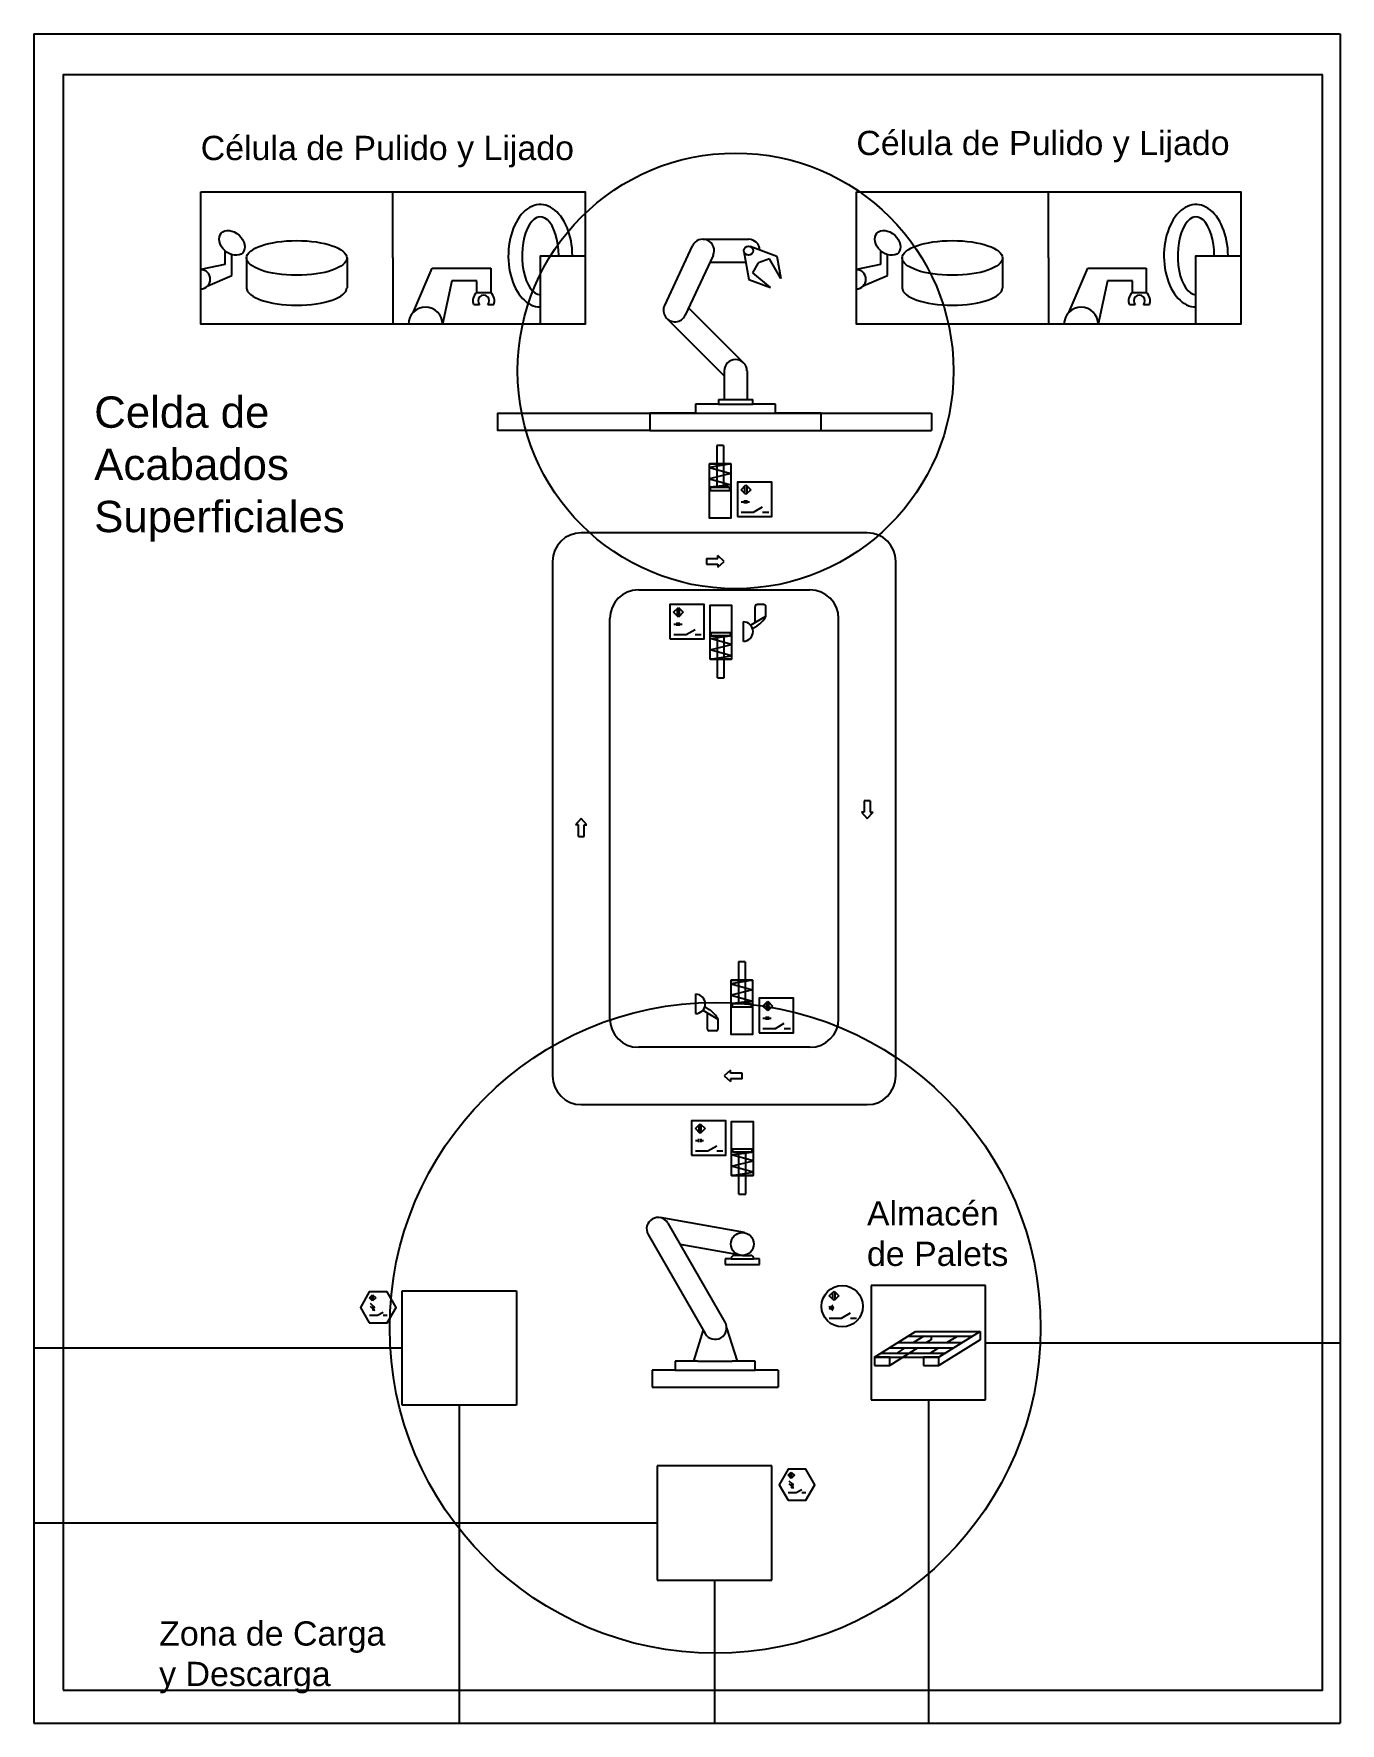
# Model space of a CAD drawing. Header units: millimetres. Extents: x 9085 to 17477, y 9946 to 20804.
import ezdxf

# ---------------------------------------------------------------- set-up
doc = ezdxf.new("R2010")
doc.units = ezdxf.units.MM
for name, color, linetype in [('Almacenaje', 80, 'Continuous'), ('Celdas', 200, 'Continuous'), ('Maquina', 82, 'Continuous'), ('Radio', 10, 'Continuous'), ('Robots', 80, 'Continuous'), ('Sensores', 211, 'Continuous'), ('Texto2', 7, 'Continuous'), ('TrayectAGV', 140, 'Continuous')]:
    doc.layers.add(name, color=color, linetype=linetype)
doc.styles.get("Standard").update_dxf_attribs({"font": 'arial.ttf'})

msp = doc.modelspace()

# ---------------------------------------------------------------- linework, layer by layer
at = {"layer": 'Almacenaje'}
for p, q in [((11451, 11990), (11451, 12725)), ((11451, 12725), (12186, 12725)), ((12186, 12725), (12186, 11990)), ((14464, 12759), (14464, 12024)), ((15199, 12759), (14464, 12759)), ((15199, 12024), (15199, 12759)), ((14486, 12298), (14750, 12463)), ((14637, 12392), (15050, 12392)), ((14703, 12434), (15117, 12434)), ((14803, 12434), (14736, 12392)), ((14750, 12463), (14849, 12463)), ((14849, 12411), (14819, 12392)), ((14849, 12463), (15064, 12463)), ((14849, 12434), (14849, 12411)), ((15164, 12463), (14899, 12298)), ((15164, 12411), (14899, 12246)), ((14951, 12392), (15018, 12434)), ((15064, 12463), (15164, 12463)), ((15164, 12463), (15164, 12411)), ((14486, 12298), (14585, 12298)), ((14486, 12298), (14486, 12246)), ((14529, 12325), (14943, 12325)), ((14581, 12358), (14995, 12358)), ((14764, 12358), (14585, 12246)), ((14585, 12298), (14899, 12298)), ((14681, 12358), (14629, 12325)), ((14800, 12298), (14899, 12298)), ((14800, 12298), (14800, 12246)), ((14844, 12325), (14896, 12358)), ((12186, 11990), (11451, 11990)), ((14464, 12024), (15199, 12024)), ((13090, 11600), (13090, 10865)), ((13825, 11600), (13090, 11600)), ((13825, 10865), (13825, 11600)), ((13090, 10865), (13825, 10865))]:
    msp.add_line(p, q, dxfattribs=at)
for points in [[(14486, 12246), (14585, 12246), (14585, 12298), (14486, 12298)], [(14800, 12246), (14899, 12246), (14899, 12298), (14800, 12298)]]:
    msp.add_lwpolyline(points, close=True, dxfattribs=at)
at = {"layer": 'Celdas'}
msp.add_lwpolyline([(9273, 10159), (17363, 10159), (17363, 20539), (9273, 20539)], close=True, dxfattribs=at)
at = {"layer": 'Maquina'}
for p, q in [((11391, 19363), (11391, 19789)), ((15603, 19363), (15603, 19789)), ((10313, 19411), (10313, 19321)), ((10358, 19251), (10358, 19384)), ((10452, 19363), (10452, 19171)), ((11097, 19363), (11097, 19171)), ((11391, 19363), (11391, 18937)), ((14525, 19411), (14525, 19321)), ((14570, 19251), (14570, 19384)), ((14664, 19363), (14664, 19171)), ((15308, 19363), (15308, 19171)), ((15603, 19363), (15603, 18937)), ((10313, 19321), (10157, 19288)), ((10202, 19184), (10358, 19251)), ((11525, 19016), (11645, 19297)), ((11645, 19297), (12020, 19297)), ((12020, 19297), (12020, 19141)), ((14525, 19321), (14369, 19288)), ((14413, 19184), (14570, 19251)), ((15737, 19016), (15857, 19297)), ((15857, 19297), (16231, 19297)), ((16231, 19297), (16231, 19141)), ((11770, 19216), (11711, 18937)), ((11931, 19216), (11770, 19216)), ((11931, 19141), (11931, 19216)), ((11931, 19141), (12020, 19141)), ((15982, 19216), (15923, 18937)), ((16143, 19216), (15982, 19216)), ((16143, 19141), (16143, 19216)), ((16143, 19141), (16231, 19141)), ((11906, 19088), (11906, 19088)), ((11906, 19088), (11906, 19088)), ((11911, 19063), (11949, 19063)), ((11939, 19088), (11939, 19088)), ((11939, 19088), (11939, 19088)), ((11939, 19088), (11939, 19088)), ((12001, 19063), (12040, 19063)), ((12011, 19088), (12012, 19088)), ((12011, 19088), (12012, 19088)), ((16118, 19088), (16118, 19088)), ((16118, 19088), (16118, 19088)), ((16123, 19063), (16161, 19063)), ((16151, 19088), (16151, 19088)), ((16151, 19088), (16151, 19088)), ((16151, 19088), (16151, 19088)), ((16213, 19063), (16252, 19063)), ((16223, 19088), (16223, 19088)), ((16223, 19088), (16224, 19088)), ((14439, 17597), (12602, 17597)), ((12418, 17413), (12418, 14106)), ((14623, 14106), (14623, 17413)), ((14071, 17229), (12969, 17229)), ((12785, 14474), (12785, 17046)), ((14255, 14474), (14255, 17046)), ((14071, 14290), (12969, 14290)), ((12602, 13923), (14439, 13923))]:
    msp.add_line(p, q, dxfattribs=at)
for points in [[(10157, 19789), (12626, 19789), (12626, 18937), (10157, 18937)], [(14369, 19789), (16838, 19789), (16838, 18937), (14369, 18937)]]:
    msp.add_lwpolyline(points, close=True, dxfattribs=at)
for points in [[(12339, 18937), (12339, 19377), (12626, 19377)], [(16551, 18937), (16551, 19377), (16838, 19377)]]:
    msp.add_lwpolyline(points, dxfattribs=at)
for centre, radius, start, end in [((10157, 19226), 61.7, 270, 90), ((14369, 19226), 61.7, 270, 90), ((11975, 19088), 69.2, 129.5881, 201.2684), ((11975, 19088), 36.2, 315.8815, 224.1185), ((11975, 19088), 69.2, 338.7316, 50.4119), ((16187, 19088), 69.2, 129.5881, 201.2684), ((16187, 19088), 36.2, 315.8815, 224.1185), ((16187, 19088), 69.2, 338.7316, 50.4119), ((11601, 18937), 110, 0, 180), ((11975, 19113), 44.1, 325.008, 325.3048), ((15813, 18937), 110, 0, 180), ((16187, 19113), 44.1, 325.008, 325.3048), ((12602, 17413), 184, 90, 180), ((14439, 17413), 184, 0, 90), ((12969, 17046), 184, 90, 180), ((14071, 17046), 184, 0, 90), ((12969, 14474), 184, 180, 270), ((14071, 14474), 184, 270, 0), ((12602, 14106), 184, 180, 270), ((14439, 14106), 184, 270, 0)]:
    msp.add_arc(centre, radius, start, end, dxfattribs=at)
for centre, major_axis, ratio, start_param, end_param in [((12339, 19377), (0, 329), 0.626099, 4.712389, 9.424778), ((16551, 19377), (0, 329), 0.626099, 4.712389, 9.424778), ((12339, 19377), (0, 250), 0.470588, 4.712389, 9.424778), ((16551, 19377), (0, 250), 0.470588, 4.712389, 9.424778), ((10774, 19171), (322, 0), 0.346019, 3.141593, 6.283185), ((14986, 19171), (322, 0), 0.346019, 3.141593, 6.283185)]:
    msp.add_ellipse(centre, major_axis=major_axis, ratio=ratio, start_param=start_param, end_param=end_param, dxfattribs=at)
for centre, major_axis, ratio in [((10358, 19460), (68.9, -63.2), 0.715924), ((14570, 19460), (68.9, -63.2), 0.715924), ((10774, 19363), (322, 0), 0.346019), ((14986, 19363), (322, 0), 0.346019)]:
    msp.add_ellipse(centre, major_axis=major_axis, ratio=ratio, dxfattribs=at)
at = {"layer": 'Radio'}
for centre, radius in [((13593, 18637), 1400), ((13462, 12487), 2091)]:
    msp.add_circle(centre, radius, dxfattribs=at)
at = {"layer": 'Robots'}
for p, q in [((13315, 19441), (13137, 19058)), ((13382, 19484), (13676, 19484)), ((13686, 19438), (13859, 19375)), ((13449, 19379), (13270, 18995)), ((13429, 19337), (13659, 19337)), ((13647, 19405), (13679, 19224)), ((13704, 19268), (13741, 19332)), ((13811, 19358), (13741, 19332)), ((13884, 19230), (13811, 19358)), ((13859, 19375), (13884, 19230)), ((13679, 19224), (13817, 19174)), ((13817, 19174), (13704, 19268)), ((13291, 19042), (13645, 18689)), ((13151, 18974), (13520, 18606)), ((13270, 18995), (13270, 18995)), ((13645, 18689), (13645, 18689)), ((13645, 18689), (13645, 18689)), ((13645, 18689), (13645, 18689)), ((13520, 18637), (13520, 18453)), ((13667, 18637), (13667, 18453)), ((13336, 18365), (13042, 18365)), ((13042, 18365), (13042, 18254)), ((13483, 18423), (13336, 18423)), ((13336, 18423), (13336, 18365)), ((13336, 18365), (13850, 18365)), ((13483, 18453), (13703, 18453)), ((13483, 18453), (13483, 18423)), ((13483, 18423), (13703, 18423)), ((13703, 18423), (13703, 18453)), ((13850, 18423), (13703, 18423)), ((13850, 18365), (13850, 18423)), ((14144, 18365), (13850, 18365)), ((14144, 18254), (14144, 18365)), ((14173, 18365), (14851, 18365)), ((14851, 18365), (14851, 18254)), ((13042, 18254), (14144, 18254)), ((14144, 18254), (14851, 18254)), ((13650, 13099), (13108, 13196)), ((13158, 13160), (13525, 12523)), ((13031, 13087), (13398, 12450)), ((13624, 12954), (13237, 13023)), ((13564, 12931), (13527, 12931)), ((13527, 12931), (13527, 12894)), ((13564, 12931), (13711, 12931)), ((13637, 12953), (13586, 12953)), ((13637, 12953), (13689, 12953)), ((13747, 12931), (13711, 12931)), ((13747, 12894), (13747, 12931)), ((13527, 12894), (13747, 12894)), ((13513, 12539), (13513, 12539)), ((13513, 12539), (13513, 12539)), ((13513, 12539), (13513, 12539)), ((13535, 12487), (13603, 12274)), ((13384, 12474), (13323, 12274)), ((13351, 12274), (13205, 12274)), ((13205, 12274), (13205, 12215)), ((13351, 12274), (13572, 12274)), ((13719, 12274), (13572, 12274)), ((13719, 12215), (13719, 12274)), ((13205, 12215), (13058, 12215)), ((13058, 12215), (13058, 12105)), ((13205, 12215), (13719, 12215)), ((13866, 12215), (13719, 12215)), ((13866, 12215), (13866, 12105)), ((13058, 12105), (13866, 12105))]:
    msp.add_line(p, q, dxfattribs=at)
msp.add_lwpolyline([(13042, 18254), (12066, 18254), (12066, 18365), (14173, 18365)], dxfattribs=at)
for centre, radius in [((13676, 19410), 29.4), ((13637, 13026), 73.5)]:
    msp.add_circle(centre, radius, dxfattribs=at)
for centre, radius, start, end in [((13382, 19410), 73.5, 335, 155), ((13676, 19410), 73.5, 3.5784, 90), ((13203, 19026), 73.5, 155, 335), ((13593, 18637), 73.5, 0, 180), ((13095, 13123), 73.5, 29.9651, 209.9651), ((13586, 12931), 22, 90, 180), ((13689, 12931), 22, 0, 90), ((13462, 12487), 73.5, 209.9651, 29.9651)]:
    msp.add_arc(centre, radius, start, end, dxfattribs=at)
at = {"layer": 'Sensores'}
for p, q in [((13472, 18158), (13472, 17889)), ((13515, 18158), (13472, 18158)), ((13515, 18158), (13515, 17889)), ((13563, 18039), (13425, 18017)), ((13425, 18017), (13563, 17978)), ((13563, 17978), (13425, 17944)), ((13425, 17944), (13563, 17905)), ((13563, 17905), (13433, 17889)), ((13555, 17889), (13433, 17889)), ((13629, 17873), (13660, 17904)), ((13660, 17842), (13629, 17873)), ((13650, 17807), (13650, 17785)), ((13653, 17848), (13653, 17897)), ((13660, 17904), (13692, 17873)), ((13692, 17873), (13660, 17842)), ((13663, 17807), (13663, 17785)), ((13667, 17848), (13667, 17897)), ((13630, 17796), (13650, 17796)), ((13630, 17730), (13709, 17730)), ((13663, 17796), (13683, 17796)), ((13709, 17730), (13767, 17763)), ((13767, 17730), (13806, 17730)), ((13195, 17086), (13226, 17117)), ((13226, 17055), (13195, 17086)), ((13219, 17062), (13219, 17110)), ((13226, 17117), (13257, 17086)), ((13257, 17086), (13226, 17055)), ((13233, 17062), (13233, 17110)), ((13689, 17003), (13787, 17060)), ((13719, 17095), (13718, 17122)), ((13719, 17020), (13719, 17095)), ((13775, 17135), (13731, 17135)), ((13787, 17060), (13787, 17122)), ((13196, 17009), (13216, 17009)), ((13196, 16943), (13275, 16943)), ((13216, 17020), (13216, 16998)), ((13229, 17020), (13229, 16998)), ((13229, 17009), (13249, 17009)), ((13275, 16943), (13333, 16976)), ((13333, 16943), (13372, 16943)), ((13643, 16899), (13643, 17024)), ((13702, 16981), (13732, 16999)), ((13429, 16918), (13558, 16934)), ((13566, 16879), (13429, 16918)), ((13429, 16845), (13566, 16879)), ((13566, 16806), (13429, 16845)), ((13437, 16934), (13558, 16934)), ((13476, 16665), (13476, 16934)), ((13519, 16665), (13519, 16934)), ((13429, 16784), (13566, 16806)), ((13476, 16665), (13519, 16665)), ((13612, 14840), (13612, 14571)), ((13655, 14840), (13612, 14840)), ((13655, 14840), (13655, 14571)), ((13702, 14721), (13564, 14699)), ((13564, 14699), (13702, 14660)), ((13702, 14660), (13564, 14626)), ((13336, 14632), (13335, 14507)), ((13395, 14550), (13424, 14532)), ((13564, 14626), (13702, 14587)), ((13702, 14587), (13573, 14571)), ((13694, 14571), (13573, 14571)), ((13769, 14555), (13800, 14586)), ((13800, 14524), (13769, 14555)), ((13793, 14530), (13793, 14579)), ((13800, 14586), (13831, 14555)), ((13831, 14555), (13800, 14524)), ((13807, 14530), (13807, 14579)), ((13382, 14528), (13480, 14471)), ((13411, 14511), (13411, 14436)), ((13480, 14471), (13480, 14409)), ((13769, 14478), (13789, 14478)), ((13789, 14489), (13789, 14467)), ((13803, 14489), (13803, 14467)), ((13803, 14478), (13822, 14478)), ((13849, 14412), (13906, 14445)), ((13411, 14436), (13411, 14409)), ((13468, 14396), (13424, 14396)), ((13769, 14412), (13849, 14412)), ((13906, 14412), (13946, 14412)), ((13335, 13768), (13366, 13799)), ((13359, 13744), (13359, 13792)), ((13366, 13799), (13397, 13768)), ((13373, 13744), (13373, 13792)), ((13366, 13737), (13335, 13768)), ((13335, 13691), (13355, 13691)), ((13355, 13702), (13355, 13680)), ((13397, 13768), (13366, 13737)), ((13369, 13702), (13369, 13680)), ((13369, 13691), (13388, 13691)), ((13335, 13625), (13415, 13625)), ((13415, 13625), (13472, 13658)), ((13472, 13625), (13512, 13625)), ((13568, 13600), (13698, 13616)), ((13706, 13561), (13568, 13600)), ((13576, 13616), (13698, 13616)), ((13615, 13347), (13615, 13616)), ((13659, 13347), (13659, 13616)), ((13568, 13527), (13706, 13561)), ((13706, 13488), (13568, 13527)), ((13568, 13466), (13706, 13488)), ((13615, 13347), (13659, 13347)), ((14194, 12693), (14226, 12724)), ((14219, 12669), (14219, 12717)), ((14226, 12724), (14257, 12693)), ((14232, 12669), (14232, 12717)), ((11241, 12680), (11261, 12700)), ((11261, 12660), (11241, 12680)), ((11246, 12645), (11267, 12624)), ((11246, 12627), (11267, 12606)), ((11257, 12665), (11257, 12696)), ((11261, 12700), (11281, 12680)), ((11281, 12680), (11261, 12660)), ((11265, 12665), (11265, 12696)), ((14226, 12662), (14194, 12693)), ((14257, 12693), (14226, 12662)), ((11241, 12568), (11292, 12568)), ((11292, 12568), (11329, 12589)), ((11329, 12568), (11355, 12568)), ((14195, 12550), (14274, 12550)), ((14274, 12550), (14332, 12583)), ((14332, 12550), (14371, 12550)), ((13931, 11540), (13951, 11560)), ((13951, 11520), (13931, 11540)), ((13947, 11525), (13947, 11556)), ((13951, 11560), (13971, 11540)), ((13971, 11540), (13951, 11520)), ((13955, 11525), (13955, 11556)), ((13931, 11428), (13982, 11428)), ((13936, 11505), (13957, 11484)), ((13936, 11487), (13957, 11466)), ((13982, 11428), (14019, 11449)), ((14019, 11428), (14045, 11428))]:
    msp.add_line(p, q, dxfattribs=at)
for points in [[(13563, 18039), (13563, 17691), (13425, 17691), (13425, 18039)], [(13425, 18039), (13425, 18039), (13563, 18039), (13563, 18039)], [(13605, 17702), (13825, 17702), (13825, 17923), (13605, 17923)], [(13555, 17889), (13555, 17867), (13433, 17867), (13433, 17889)], [(13171, 16915), (13391, 16915), (13391, 17136), (13171, 17136)], [(13429, 16784), (13429, 17132), (13566, 17132), (13566, 16784)], [(13437, 16934), (13437, 16956), (13558, 16956), (13558, 16934)], [(13566, 16784), (13566, 16784), (13429, 16784), (13429, 16784)], [(13702, 14721), (13702, 14373), (13564, 14373), (13564, 14721)], [(13564, 14721), (13564, 14721), (13702, 14721), (13702, 14721)], [(13694, 14571), (13694, 14549), (13573, 14549), (13573, 14571)], [(13744, 14384), (13965, 14384), (13965, 14605), (13744, 14605)], [(13310, 13597), (13531, 13597), (13531, 13818), (13310, 13818)], [(13568, 13466), (13568, 13814), (13706, 13814), (13706, 13466)], [(13576, 13616), (13576, 13638), (13698, 13638), (13698, 13616)], [(13706, 13466), (13706, 13466), (13568, 13466), (13568, 13466)], [(11240, 12519), (11355, 12519), (11413, 12619), (11355, 12719), (11240, 12719), (11183, 12619)], [(11270, 12627), (11263, 12620), (11273, 12618)], [(11270, 12609), (11263, 12602), (11273, 12600)], [(13930, 11379), (14045, 11379), (14103, 11479), (14045, 11579), (13930, 11579), (13873, 11479)], [(13960, 11487), (13953, 11480), (13963, 11478)], [(13960, 11469), (13953, 11462), (13963, 11460)]]:
    msp.add_lwpolyline(points, close=True, dxfattribs=at)
msp.add_circle((14278, 12626), 133, dxfattribs=at)
for centre, radius, start, end in [((13731, 17122), 12.5, 90.1395, 180.1395), ((13644, 17135), 162, 302.7507, 332.4848), ((13775, 17122), 12.5, 0.1395, 90.1395), ((13643, 16962), 62.3, 270.1395, 90.1395), ((13336, 14569), 62.3, 269.8605, 89.8605), ((13337, 14396), 162, 27.5152, 57.2493), ((13424, 14409), 12.5, 179.8605, 269.8605), ((13468, 14409), 12.5, 269.8605, 359.8605), ((14192, 12616), 8.1, 294.135, 65.865), ((14198, 12616), 12.7, 299.7546, 60.2454), ((14203, 12616), 18.2, 301.8237, 58.1763)]:
    msp.add_arc(centre, radius, start, end, dxfattribs=at)
at = {"layer": 'Texto2'}
for p, q in [((13406, 17431), (13406, 17395)), ((13406, 17431), (13479, 17431)), ((13406, 17395), (13479, 17395)), ((13479, 17431), (13479, 17450)), ((13520, 17413), (13479, 17450)), ((13479, 17376), (13520, 17413)), ((13479, 17395), (13479, 17376)), ((14457, 15874), (14420, 15874)), ((14420, 15874), (14420, 15801)), ((14457, 15874), (14457, 15801)), ((12602, 15760), (12565, 15719)), ((12638, 15719), (12602, 15760)), ((14420, 15801), (14402, 15801)), ((14402, 15801), (14439, 15760)), ((14439, 15760), (14476, 15801)), ((14457, 15801), (14476, 15801)), ((12583, 15719), (12565, 15719)), ((12583, 15645), (12583, 15719)), ((12583, 15645), (12620, 15645)), ((12620, 15645), (12620, 15719)), ((12620, 15719), (12638, 15719)), ((13561, 14143), (13520, 14106)), ((13561, 14125), (13561, 14143)), ((13635, 14125), (13561, 14125)), ((13635, 14088), (13635, 14125)), ((13520, 14106), (13561, 14070)), ((13635, 14088), (13561, 14088)), ((13561, 14088), (13561, 14070))]:
    msp.add_line(p, q, dxfattribs=at)
at = {"layer": 'TrayectAGV'}
for p, q in [((9085, 20804), (9085, 9946)), ((9085, 20804), (17477, 20804)), ((17477, 20804), (17477, 9946)), ((15199, 12391), (17477, 12391)), ((11451, 12357), (9085, 12357)), ((11818, 11990), (11818, 9946)), ((14832, 12024), (14832, 9946)), ((13090, 11233), (9085, 11233)), ((13458, 10865), (13458, 9946)), ((9085, 9946), (17477, 9946))]:
    msp.add_line(p, q, dxfattribs=at)

# ---------------------------------------------------------------- texts
at = {"layer": 'Celdas', "insert": (9473, 18473), "char_height": 201.25, "attachment_point": 1}
msp.add_mtext_dynamic_manual_height_columns('Celda de Acabados Superficiales', width=2170, gutter_width=1006, heights=[0], dxfattribs=at)
at = {"layer": 'Texto2', "attachment_point": 1}
for s, insert, char_height in [('Célula de Pulido y Lijado', (10157, 20148), 155.97), ('Célula de Pulido y Lijado', (14369, 20180), 155.97), ('Almacén\\Pde Palets', (14437, 13301), 156), ('Zona de Carga\\Py Descarga', (9890, 10601), 155.97)]:
    msp.add_mtext(s, dxfattribs=dict(at, insert=insert, char_height=char_height))

doc.saveas('drawing.dxf')
